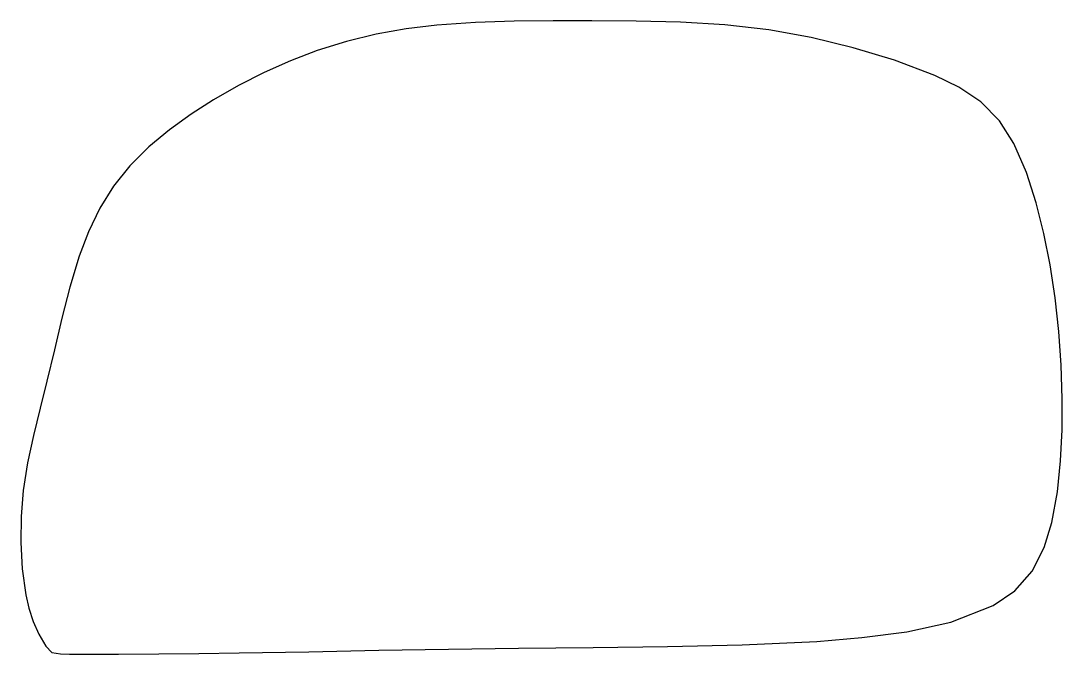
# Model space of a CAD drawing. Extents: x 1.8 to 78.5, y 2.4 to 49.
import ezdxf

# ---------------------------------------------------------------- set-up
doc = ezdxf.new("R2010")
doc.units = 0
doc.layers.add('Layer_1', color=7, linetype='CONTINUOUS')

msp = doc.modelspace()

# ---------------------------------------------------------------- linework, layer by layer
at = {"layer": 'Layer_1', "color": 7}
msp.add_lwpolyline([(6.071803, 2.410716), (9.028505, 2.414684), (11.986688, 2.430842), (14.944992, 2.459387), (17.901884, 2.500036), (23.045635, 2.592842), (28.189638, 2.69299), (33.333114, 2.784634), (38.482469, 2.857201), (43.974992, 2.91208), (49.467283, 2.976625), (54.961673, 3.097551), (60.447039, 3.348332), (63.771531, 3.624795), (67.080129, 4.063652), (70.33782, 4.773325), (73.438053, 5.982531), (75.035254, 7.079485), (76.316726, 8.529423), (77.204089, 10.247678), (77.76807, 12.098424), (78.181551, 14.352497), (78.413907, 16.627836), (78.518222, 18.914391), (78.526726, 21.205755), (78.448547, 23.686294), (78.277731, 26.160511), (78.0081, 28.623796), (77.633816, 31.07175), (77.178512, 33.362739), (76.607306, 35.631575), (75.888774, 37.855633), (74.955319, 40.000195), (73.90959, 41.654928), (72.538415, 43.051365), (70.90924, 44.140479), (69.151873, 44.999994), (66.180634, 46.12828), (63.138271, 47.043717), (60.047215, 47.784742), (56.919923, 48.34821), (53.675249, 48.725904), (50.416311, 48.928382), (47.149362, 49.006335), (43.884232, 49.017957), (41.023998, 49.013989), (38.167447, 48.98465), (35.311558, 48.897485), (32.455797, 48.705494), (30.218145, 48.438329), (28.001948, 48.043933), (25.812434, 47.508335), (23.661085, 46.830572), (21.68627, 46.077316), (19.750071, 45.217791), (17.863693, 44.262431), (16.027177, 43.214632), (14.367464, 42.155719), (12.7695, 41.002654), (11.257021, 39.738492), (9.866409, 38.348666), (8.661302, 36.851031), (7.637998, 35.221226), (6.798719, 33.492135), (6.116151, 31.696648), (5.429149, 29.42572), (4.839653, 27.12579), (4.294176, 24.812736), (3.750026, 22.500675), (3.252963, 20.506822), (2.75828, 18.507016), (2.324137, 16.498057), (2.008956, 14.464644), (1.853844, 12.543849), (1.825384, 10.620215), (1.925447, 8.694456), (2.187369, 6.786133), (2.423126, 5.789237), (2.743166, 4.816647), (3.155732, 3.880879), (3.660491, 2.991271), (4.1029, 2.522971), (4.754381, 2.424495), (5.412039, 2.411739), (6.071655, 2.41071), (6.071652, 2.410699), (6.071652, 2.410699), (6.071652, 2.410699), (6.071652, 2.410699)], dxfattribs=at)

doc.saveas('drawing.dxf')
